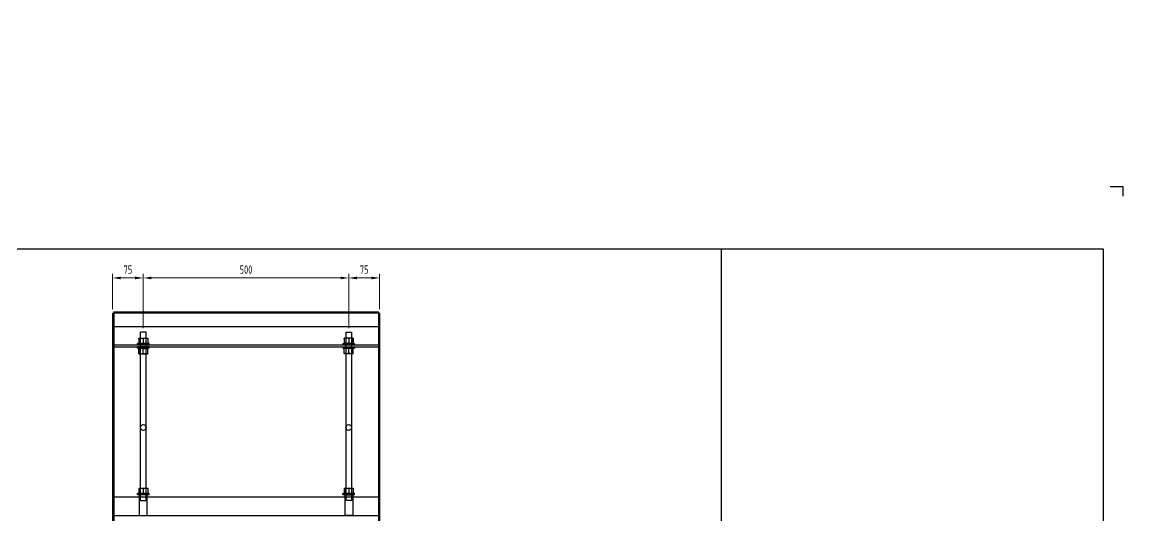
# Model space of a CAD drawing. Header units: millimetres. Extents: x -46397 to 283259, y -8690 to 23983.
# Drawn here: x 209335 to 212079, y -445 to 754 of the extents above; entities that cross this region are included whole.
import ezdxf
from ezdxf import colors
from ezdxf.entities.mleader import LeaderData, LeaderLine
from ezdxf.math import Vec2, Vec3

# ---------------------------------------------------------------- set-up
doc = ezdxf.new("R2010")
doc.units = ezdxf.units.MM
doc.layers.get('Defpoints').update_dxf_attribs({"lineweight": 0})
doc.layers.add('DIM', color=8, linetype='Continuous')
doc.layers.add('Dtext', color=255, linetype='Continuous', lineweight=20)
doc.layers.add('mDƯỜNG CƠ BẢN', color=255, linetype='Continuous', lineweight=25)
doc.styles.add('Chu va so', font='arial.ttf')
doc.styles.add('GHI CHÚ 1', font='isocp_IV25.ttf', dxfattribs={"width": 0.8})
doc.styles.get("Standard").update_dxf_attribs({"font": 'isocp.shx', "width": 0.8})
doc.styles.add('TCVN', font='arial.ttf')
doc.dimstyles.new('1-30SCALE', dxfattribs={"dimtxt": 75, "dimasz": 75, "dimexe": 37.5, "dimexo": 30, "dimgap": 30, "dimtad": 1, "dimtoh": 1, "dimdec": 0, "dimdsep": 46, "dimtxsty": 'GHI CHÚ 1', "dimcen": 0.09, "dimclrd": 256, "dimclre": 256, "dimclrt": 2, "dimadec": 0, "dimazin": 0, "dimtfac": 1, "dimtdec": 0, "dimtofl": 0, "dimtmove": 0, "dimatfit": 3, "dimfxl": 1, "dimlwd": 0, "dimlwe": 0, "dimarcsym": 0})

# ---------------------------------------------------------------- blocks, each defined once
blk = doc.blocks.new('_Dot')
at = {"color": 0, "linetype": 'ByBlock', "lineweight": -2}
blk.add_line((-0.5, 0), (-1, 0), dxfattribs=at)
at = {"color": 0, "linetype": 'ByBlock', "const_width": 0.5}
blk.add_lwpolyline([(-0.25, 0, 1), (0.25, 0, 1)], format="xyb", close=True, dxfattribs=at)
blk = doc.blocks.new('*D1213')
at = {"layer": 'Defpoints', "color": 0, "transparency": 16777216}
for p in [(209628.3, 132.3), (209553.3, 46.6, -1.5), (209628.3, 0.1, -1.5)]:
    blk.add_point(p, dxfattribs=at)
at = {"layer": 'DIM', "linetype": 'Continuous', "lineweight": 0, "transparency": 16777216}
for p, q in [((209553.3, 56.6), (209553.3, 142.3)), ((209628.3, 10.1), (209628.3, 142.3)), ((209573.3, 132.3), (209608.3, 132.3))]:
    blk.add_line(p, q, dxfattribs=at)
at = {"layer": 'DIM', "transparency": 16777216}
for points in [[(209573.3, 135.6), (209573.3, 129), (209553.3, 132.3)], [(209608.3, 135.6), (209608.3, 129), (209628.3, 132.3)]]:
    blk.add_solid(points, dxfattribs=at)
at = {"layer": 'DIM', "color": 2, "transparency": 16777216, "insert": (209590.8, 152.7), "char_height": 20, "attachment_point": 5, "style": 'GHI CHÚ 1'}
blk.add_mtext('75', dxfattribs=at)
blk = doc.blocks.new('*D1214')
at = {"layer": 'Defpoints', "color": 0, "transparency": 16777216}
for p in [(210128.3, 132.3), (209628.3, 0.1, -1.5), (210128.3, 0.1, -1.5)]:
    blk.add_point(p, dxfattribs=at)
at = {"layer": 'DIM', "linetype": 'Continuous', "lineweight": 0, "transparency": 16777216}
for p, q in [((209628.3, 10.1), (209628.3, 142.3)), ((210128.3, 10.1), (210128.3, 142.3)), ((209648.3, 132.3), (210108.3, 132.3))]:
    blk.add_line(p, q, dxfattribs=at)
at = {"layer": 'DIM', "transparency": 16777216}
for points in [[(209648.3, 135.6), (209648.3, 129), (209628.3, 132.3)], [(210108.3, 135.6), (210108.3, 129), (210128.3, 132.3)]]:
    blk.add_solid(points, dxfattribs=at)
at = {"layer": 'DIM', "color": 2, "transparency": 16777216, "insert": (209878.3, 152.7), "char_height": 20, "attachment_point": 5, "style": 'GHI CHÚ 1'}
blk.add_mtext('500', dxfattribs=at)
blk = doc.blocks.new('*D1215')
at = {"layer": 'Defpoints', "color": 0, "transparency": 16777216}
for p in [(210203.3, 132.3), (210203.3, 46.6, -1.5), (210128.3, 0.1, -1.5)]:
    blk.add_point(p, dxfattribs=at)
at = {"layer": 'DIM', "linetype": 'Continuous', "lineweight": 0, "transparency": 16777216}
for p, q in [((210128.3, 10.1), (210128.3, 142.3)), ((210203.3, 56.6), (210203.3, 142.3)), ((210148.3, 132.3), (210183.3, 132.3))]:
    blk.add_line(p, q, dxfattribs=at)
at = {"layer": 'DIM', "transparency": 16777216}
for points in [[(210148.3, 135.6), (210148.3, 129), (210128.3, 132.3)], [(210183.3, 135.6), (210183.3, 129), (210203.3, 132.3)]]:
    blk.add_solid(points, dxfattribs=at)
at = {"layer": 'DIM', "color": 2, "transparency": 16777216, "insert": (210165.8, 152.7), "char_height": 20, "attachment_point": 5, "style": 'GHI CHÚ 1'}
blk.add_mtext('75', dxfattribs=at)
blk = doc.blocks.new('*U1833')
at = {"lineweight": 25, "elevation": -0.1}
blk.add_lwpolyline([(4213, 2915.7), (4246.9, 2915.7), (4246.9, 2889.5)], dxfattribs=at)
at = {"lineweight": 25}
for points in [[(0, 0), (4195.2, 0), (4195.2, 2748.1), (0, 2748.1)], [(0, 0), (3172, 0), (3172, 2748.1), (0, 2748.1)]]:
    blk.add_lwpolyline(points, close=True, dxfattribs=at)
at = {"layer": 'Dtext', "ltscale": 0.1}
for tag, p, height, style in [('REV_3', (3199, 1032.2), 18.3, 'TCVN'), ('FOR_APPROVAL3', (3381.7, 1030.9, -0.2), 21.9, 'TCVN'), ('REV_2', (3199, 964), 18.3, 'TCVN'), ('FOR_APPROVAL2', (3381.7, 962.7, -0.2), 21.9, 'TCVN'), ('REV_1', (3199, 895.8), 18.3, 'TCVN'), ('FOR_APPROVAL1', (3381.7, 894.5, -0.2), 21.9, 'TCVN'), ('REV_0', (3199, 827.5), 18.3, 'TCVN'), ('NGUOI_VE', (3576.4, 826.6, -0.2), 21.9, 'TCVN'), ('NGUOI_KIEM_2', (3770.2, 826.6, -0.2), 21.9, 'TCVN'), ('NGUOI_DUYET', (4004.2, 826.6, -0.2), 21.9, 'TCVN'), ('1.1_A4', (4016, 41.6, -0.2), 21.9, 'Chu va so'), ('A4_A4', (4088.9, 41.6, -0.2), 21.9, 'Chu va so'), ('REV.', (4149, 41.6, -0.2), 21.9, 'Chu va so')]:
    blk.add_attdef(tag, p, '', height=height, dxfattribs=dict(at, style=style))
for tag, p, height, style, width in [('NGAY_REV03', (3245.3, 1030.9, -0.2), 19, 'TCVN', 0.95), ('NGAY_REV02', (3245.3, 962.7, -0.2), 19, 'TCVN', 0.95), ('NGAY_REV01', (3245.3, 894.5, -0.2), 19, 'TCVN', 0.95), ('NGAY_REV0', (3245.3, 826.3, -0.2), 19, 'TCVN', 0.95), ('DWD.NO', (3243.6, 17.8, -0.2), 29.2, 'Chu va so', 0.85)]:
    blk.add_attdef(tag, p, '', height=height, dxfattribs=dict(at, style=style, width=width))
at = {"layer": 'Dtext', "lineweight": 25, "ltscale": 0.1, "style": 'Chu va so'}
for tag, p, height in [('PROJECT_CODE', (3454.9, 343.5), 43.9), ('TITLE1', (3265, 262, -0.2), 29.2), ('TITLE2', (3265, 193.2, -0.2), 29.2), ('TITLE3', (3265, 125, -0.2), 29.2)]:
    blk.add_attdef(tag, p, '', height=height, dxfattribs=at)

msp = doc.modelspace()

# ---------------------------------------------------------------- linework, layer by layer
at = {"extrusion": (0, 1, 0)}
for p, q in [((209553.33, 46.56, -1.5), (209553.33, -1265.44, -1.5)), ((209556.33, 49.56, -1.5), (210200.33, 49.56, -1.5)), ((209556.33, 46.56, -1.5), (209556.33, -1265.44, -1.5)), ((210200.33, 46.56, -1.5), (209556.33, 46.56, -1.5)), ((210200.33, 46.56, -1.5), (210200.33, -1265.44, -1.5)), ((210203.33, 46.56, -1.5), (210203.33, -1265.44, -1.5))]:
    msp.add_line(p, q, dxfattribs=at)
for p, q in [((209553.33, 46.56, -1.5), (209556.33, 46.56, -1.5)), ((209556.33, 49.56, -1.5), (209556.33, 46.56, -1.5)), ((210200.33, 46.56, -1.5), (210200.33, 49.56, -1.5)), ((210203.33, 46.56, -1.5), (210200.33, 46.56, -1.5))]:
    msp.add_line(p, q)
at = {"color": 6, "extrusion": (0, 1, 0)}
for p, q in [((209556.33, 14.56, -1.5), (210200.33, 14.56, -1.5)), ((209635.33, 0.14, -1.5), (209621.33, 0.14, -1.5)), ((209621.33, -409.44, -1.5), (209621.33, 0.14, -1.5)), ((209635.33, -409.44, -1.5), (209635.33, 0.14, -1.5)), ((210121.33, 0.14, -1.5), (210135.33, 0.14, -1.5)), ((210121.33, 0.14, -1.5), (210121.33, -409.44, -1.5)), ((210135.33, 0.14, -1.5), (210135.33, -409.44, -1.5)), ((209628.33, -27.06, -1.5), (209614.03, -27.06, -1.5)), ((209614.03, -30.43, -1.5), (209614.03, -27.06, -1.5)), ((209617.33, -13.86, -1.5), (209622.83, -13.86, -1.5)), ((209617.33, -14.66, -1.5), (209617.33, -26.27, -1.5)), ((209620.99, -27.06, -1.5), (209620.99, -13.86, -1.5)), ((209620.99, -30.43, -1.5), (209620.99, -27.06, -1.5)), ((209622.83, -13.86, -1.5), (209633.83, -13.86, -1.5)), ((209628.33, -14.66, -1.5), (209628.33, -26.27, -1.5)), ((209642.63, -27.06, -1.5), (209628.33, -27.06, -1.5)), ((209633.83, -13.86, -1.5), (209639.33, -13.86, -1.5)), ((209635.66, -27.06, -1.5), (209635.66, -13.86, -1.5)), ((209635.66, -30.43, -1.5), (209635.66, -27.06, -1.5)), ((209639.33, -14.66, -1.5), (209639.33, -26.27, -1.5)), ((209642.63, -30.43, -1.5), (209642.63, -27.06, -1.5)), ((210114.03, -27.06, -1.5), (210128.33, -27.06, -1.5)), ((210114.03, -27.06, -1.5), (210114.03, -30.43, -1.5)), ((210122.83, -13.86, -1.5), (210117.33, -13.86, -1.5)), ((210117.33, -14.66, -1.5), (210117.33, -26.27, -1.5)), ((210121, -13.86, -1.5), (210121, -27.06, -1.5)), ((210121, -27.06, -1.5), (210121, -30.43, -1.5)), ((210133.83, -13.86, -1.5), (210122.83, -13.86, -1.5)), ((210128.33, -14.66, -1.5), (210128.33, -26.27, -1.5)), ((210128.33, -27.06, -1.5), (210142.63, -27.06, -1.5)), ((210139.33, -13.86, -1.5), (210133.83, -13.86, -1.5)), ((210135.66, -13.86, -1.5), (210135.66, -27.06, -1.5)), ((210135.66, -27.06, -1.5), (210135.66, -30.43, -1.5)), ((210139.33, -14.66, -1.5), (210139.33, -26.27, -1.5)), ((210142.63, -27.06, -1.5), (210142.63, -30.43, -1.5)), ((209556.33, -30.44, -1.5), (210200.33, -30.44, -1.5)), ((209556.33, -35.44, -1.5), (210200.33, -35.44, -1.5)), ((209628.33, -30.43, -1.5), (209614.03, -30.43, -1.5)), ((209628.33, -35.43, -1.5), (209614.03, -35.43, -1.5)), ((209614.03, -38.81, -1.5), (209614.03, -35.43, -1.5)), ((209628.33, -38.81, -1.5), (209614.03, -38.81, -1.5)), ((209617.33, -51.21, -1.5), (209617.33, -39.6, -1.5)), ((209617.33, -52.01, -1.5), (209622.83, -52.01, -1.5)), ((209620.99, -38.81, -1.5), (209620.99, -35.43, -1.5)), ((209620.99, -52.01, -1.5), (209620.99, -38.81, -1.5)), ((209622.83, -52.01, -1.5), (209633.83, -52.01, -1.5)), ((209642.63, -30.43, -1.5), (209628.33, -30.43, -1.5)), ((209642.63, -35.43, -1.5), (209628.33, -35.43, -1.5)), ((209642.63, -38.81, -1.5), (209628.33, -38.81, -1.5)), ((209628.33, -51.21, -1.5), (209628.33, -39.6, -1.5)), ((209633.83, -52.01, -1.5), (209639.33, -52.01, -1.5)), ((209635.66, -38.81, -1.5), (209635.66, -35.43, -1.5)), ((209635.66, -52.01, -1.5), (209635.66, -38.81, -1.5)), ((209639.33, -51.21, -1.5), (209639.33, -39.6, -1.5)), ((209642.63, -38.81, -1.5), (209642.63, -35.43, -1.5)), ((210114.03, -30.43, -1.5), (210128.33, -30.43, -1.5)), ((210114.03, -35.43, -1.5), (210128.33, -35.43, -1.5)), ((210114.03, -35.43, -1.5), (210114.03, -38.81, -1.5)), ((210114.03, -38.81, -1.5), (210128.33, -38.81, -1.5)), ((210117.33, -51.21, -1.5), (210117.33, -39.6, -1.5)), ((210122.83, -52.01, -1.5), (210117.33, -52.01, -1.5)), ((210121, -35.43, -1.5), (210121, -38.81, -1.5)), ((210121, -38.81, -1.5), (210121, -52.01, -1.5)), ((210133.83, -52.01, -1.5), (210122.83, -52.01, -1.5)), ((210128.33, -30.43, -1.5), (210142.63, -30.43, -1.5)), ((210128.33, -35.43, -1.5), (210142.63, -35.43, -1.5)), ((210128.33, -38.81, -1.5), (210142.63, -38.81, -1.5)), ((210128.33, -51.21, -1.5), (210128.33, -39.6, -1.5)), ((210139.33, -52.01, -1.5), (210133.83, -52.01, -1.5)), ((210135.66, -35.43, -1.5), (210135.66, -38.81, -1.5)), ((210135.66, -38.81, -1.5), (210135.66, -52.01, -1.5)), ((210139.33, -51.21, -1.5), (210139.33, -39.6, -1.5)), ((210142.63, -35.43, -1.5), (210142.63, -38.81, -1.5)), ((209617.33, -378.86, -1.5), (209622.83, -378.86, -1.5)), ((209617.33, -379.66, -1.5), (209617.33, -391.27, -1.5)), ((209620.99, -392.06, -1.5), (209620.99, -378.86, -1.5)), ((209622.83, -378.86, -1.5), (209633.83, -378.86, -1.5)), ((209628.33, -379.66, -1.5), (209628.33, -391.27, -1.5)), ((209633.83, -378.86, -1.5), (209639.33, -378.86, -1.5)), ((209635.66, -392.06, -1.5), (209635.66, -378.86, -1.5)), ((209639.33, -379.66, -1.5), (209639.33, -391.27, -1.5)), ((210117.33, -378.86, -1.5), (210122.83, -378.86, -1.5)), ((210117.33, -379.66, -1.5), (210117.33, -391.27, -1.5)), ((210121, -392.06, -1.5), (210121, -378.86, -1.5)), ((210122.83, -378.86, -1.5), (210133.83, -378.86, -1.5)), ((210128.33, -379.66, -1.5), (210128.33, -391.27, -1.5)), ((210133.83, -378.86, -1.5), (210139.33, -378.86, -1.5)), ((210135.66, -392.06, -1.5), (210135.66, -378.86, -1.5)), ((210139.33, -379.66, -1.5), (210139.33, -391.27, -1.5)), ((209556.33, -400.44, -1.5), (210200.33, -400.44, -1.5)), ((209628.33, -392.06, -1.5), (209614.03, -392.06, -1.5)), ((209614.03, -395.44, -1.5), (209614.03, -392.06, -1.5)), ((209628.33, -395.44, -1.5), (209614.03, -395.44, -1.5)), ((209637.83, -395.44, -1.5), (209618.83, -395.44, -1.5)), ((209618.83, -445.44, -1.5), (209618.83, -395.44, -1.5)), ((209620.99, -395.44, -1.5), (209620.99, -392.06, -1.5)), ((209621.33, -409.44, -1.5), (209635.33, -409.44, -1.5)), ((209642.63, -392.06, -1.5), (209628.33, -392.06, -1.5)), ((209642.63, -395.44, -1.5), (209628.33, -395.44, -1.5)), ((209635.66, -395.44, -1.5), (209635.66, -392.06, -1.5)), ((209637.83, -445.44, -1.5), (209637.83, -395.44, -1.5)), ((209642.63, -395.44, -1.5), (209642.63, -392.06, -1.5)), ((210128.33, -392.06, -1.5), (210114.03, -392.06, -1.5)), ((210114.03, -395.44, -1.5), (210114.03, -392.06, -1.5)), ((210128.33, -395.44, -1.5), (210114.03, -395.44, -1.5)), ((210118.83, -395.44, -1.5), (210137.83, -395.44, -1.5)), ((210118.83, -395.44, -1.5), (210118.83, -445.44, -1.5)), ((210121, -395.44, -1.5), (210121, -392.06, -1.5)), ((210135.33, -409.44, -1.5), (210121.33, -409.44, -1.5)), ((210142.63, -392.06, -1.5), (210128.33, -392.06, -1.5)), ((210142.63, -395.44, -1.5), (210128.33, -395.44, -1.5)), ((210135.66, -395.44, -1.5), (210135.66, -392.06, -1.5)), ((210137.83, -395.44, -1.5), (210137.83, -445.44, -1.5)), ((210142.63, -395.44, -1.5), (210142.63, -392.06, -1.5)), ((209556.33, -445.44, -1.5), (210200.33, -445.44, -1.5)), ((209618.83, -445.44, -1.5), (209637.83, -445.44, -1.5)), ((210137.83, -445.44, -1.5), (210118.83, -445.44, -1.5))]:
    msp.add_line(p, q, dxfattribs=at)
at = {"color": 6}
for points, weights in [([(209617.33, -14.66, -1.5), (209620.27, -13.86, -1.5), (209622.83, -13.86, -1.5)], [1.00007075032, 1.03799156647, 1]), ([(209617.33, -13.86, -1.5), (209617.33, -13.86, -1.5), (209617.33, -14.66, -1.5)], [1, 1.03799156647, 1.00007075032]), ([(209617.33, -26.27, -1.5), (209620.27, -27.06, -1.5), (209622.83, -27.06, -1.5)], [1.00007075032, 1.03799156647, 1]), ([(209617.33, -27.06, -1.5), (209617.33, -27.06, -1.5), (209617.33, -26.27, -1.5)], [1, 1.03799156647, 1.00007075032]), ([(209622.83, -13.86, -1.5), (209625.38, -13.86, -1.5), (209628.33, -14.66, -1.5)], [1, 1.03799156647, 1.00007075032]), ([(209622.83, -27.06, -1.5), (209625.38, -27.06, -1.5), (209628.33, -26.27, -1.5)], [1, 1.03799156647, 1.00007075032]), ([(209628.33, -14.66, -1.5), (209631.27, -13.86, -1.5), (209633.83, -13.86, -1.5)], [1.00007075032, 1.03799156647, 1]), ([(209628.33, -26.27, -1.5), (209631.27, -27.06, -1.5), (209633.83, -27.06, -1.5)], [1.00007075032, 1.03799156647, 1]), ([(209633.83, -13.86, -1.5), (209636.38, -13.86, -1.5), (209639.33, -14.66, -1.5)], [1, 1.03799156647, 1.00007075032]), ([(209633.83, -27.06, -1.5), (209636.38, -27.06, -1.5), (209639.33, -26.27, -1.5)], [1, 1.03799156647, 1.00007075032]), ([(209639.33, -14.66, -1.5), (209639.33, -13.86, -1.5), (209639.33, -13.86, -1.5)], [1.00007075032, 1.03799156647, 1]), ([(209639.33, -26.27, -1.5), (209639.33, -27.06, -1.5), (209639.33, -27.06, -1.5)], [1.00007075032, 1.03799156647, 1]), ([(210122.83, -13.86, -1.5), (210120.28, -13.86, -1.5), (210117.33, -14.66, -1.5)], [1, 1.03799156647, 1.00007075032]), ([(210117.33, -14.66, -1.5), (210117.33, -13.86, -1.5), (210117.33, -13.86, -1.5)], [1.00007075032, 1.03799156647, 1]), ([(210122.83, -27.06, -1.5), (210120.28, -27.06, -1.5), (210117.33, -26.27, -1.5)], [1, 1.03799156647, 1.00007075032]), ([(210117.33, -26.27, -1.5), (210117.33, -27.06, -1.5), (210117.33, -27.06, -1.5)], [1.00007075032, 1.03799156647, 1]), ([(210128.33, -14.66, -1.5), (210125.38, -13.86, -1.5), (210122.83, -13.86, -1.5)], [1.00007075032, 1.03799156647, 1]), ([(210128.33, -26.27, -1.5), (210125.38, -27.06, -1.5), (210122.83, -27.06, -1.5)], [1.00007075032, 1.03799156647, 1]), ([(210133.83, -13.86, -1.5), (210131.28, -13.86, -1.5), (210128.33, -14.66, -1.5)], [1, 1.03799156647, 1.00007075032]), ([(210133.83, -27.06, -1.5), (210131.28, -27.06, -1.5), (210128.33, -26.27, -1.5)], [1, 1.03799156647, 1.00007075032]), ([(210139.33, -14.66, -1.5), (210136.38, -13.86, -1.5), (210133.83, -13.86, -1.5)], [1.00007075032, 1.03799156647, 1]), ([(210139.33, -26.27, -1.5), (210136.38, -27.06, -1.5), (210133.83, -27.06, -1.5)], [1.00007075032, 1.03799156647, 1]), ([(210139.33, -13.86, -1.5), (210139.33, -13.86, -1.5), (210139.33, -14.66, -1.5)], [1, 1.03799156647, 1.00007075032]), ([(210139.33, -27.06, -1.5), (210139.33, -27.06, -1.5), (210139.33, -26.27, -1.5)], [1, 1.03799156647, 1.00007075032]), ([(209617.33, -39.6, -1.5), (209620.27, -38.81, -1.5), (209622.83, -38.81, -1.5)], [1.00007075032, 1.03799156647, 1]), ([(209617.33, -38.81, -1.5), (209617.33, -38.81, -1.5), (209617.33, -39.6, -1.5)], [1, 1.03799156647, 1.00007075032]), ([(209617.33, -51.21, -1.5), (209620.27, -52.01, -1.5), (209622.83, -52.01, -1.5)], [1.00007075032, 1.03799156647, 1]), ([(209617.33, -52.01, -1.5), (209617.33, -52.01, -1.5), (209617.33, -51.21, -1.5)], [1, 1.03799156647, 1.00007075032]), ([(209622.83, -38.81, -1.5), (209625.38, -38.81, -1.5), (209628.33, -39.6, -1.5)], [1, 1.03799156647, 1.00007075032]), ([(209622.83, -52.01, -1.5), (209625.38, -52.01, -1.5), (209628.33, -51.21, -1.5)], [1, 1.03799156647, 1.00007075032]), ([(209628.33, -39.6, -1.5), (209631.27, -38.81, -1.5), (209633.83, -38.81, -1.5)], [1.00007075032, 1.03799156647, 1]), ([(209628.33, -51.21, -1.5), (209631.27, -52.01, -1.5), (209633.83, -52.01, -1.5)], [1.00007075032, 1.03799156647, 1]), ([(209633.83, -38.81, -1.5), (209636.38, -38.81, -1.5), (209639.33, -39.6, -1.5)], [1, 1.03799156647, 1.00007075032]), ([(209633.83, -52.01, -1.5), (209636.38, -52.01, -1.5), (209639.33, -51.21, -1.5)], [1, 1.03799156647, 1.00007075032]), ([(209639.33, -39.6, -1.5), (209639.33, -38.81, -1.5), (209639.33, -38.81, -1.5)], [1.00007075032, 1.03799156647, 1]), ([(209639.33, -51.21, -1.5), (209639.33, -52.01, -1.5), (209639.33, -52.01, -1.5)], [1.00007075032, 1.03799156647, 1]), ([(210122.83, -38.81, -1.5), (210120.28, -38.81, -1.5), (210117.33, -39.6, -1.5)], [1, 1.03799156647, 1.00007075032]), ([(210117.33, -39.6, -1.5), (210117.33, -38.81, -1.5), (210117.33, -38.81, -1.5)], [1.00007075032, 1.03799156647, 1]), ([(210122.83, -52.01, -1.5), (210120.28, -52.01, -1.5), (210117.33, -51.21, -1.5)], [1, 1.03799156647, 1.00007075032]), ([(210117.33, -51.21, -1.5), (210117.33, -52.01, -1.5), (210117.33, -52.01, -1.5)], [1.00007075032, 1.03799156647, 1]), ([(210128.33, -39.6, -1.5), (210125.38, -38.81, -1.5), (210122.83, -38.81, -1.5)], [1.00007075032, 1.03799156647, 1]), ([(210128.33, -51.21, -1.5), (210125.38, -52.01, -1.5), (210122.83, -52.01, -1.5)], [1.00007075032, 1.03799156647, 1]), ([(210133.83, -38.81, -1.5), (210131.28, -38.81, -1.5), (210128.33, -39.6, -1.5)], [1, 1.03799156647, 1.00007075032]), ([(210133.83, -52.01, -1.5), (210131.28, -52.01, -1.5), (210128.33, -51.21, -1.5)], [1, 1.03799156647, 1.00007075032]), ([(210139.33, -39.6, -1.5), (210136.38, -38.81, -1.5), (210133.83, -38.81, -1.5)], [1.00007075032, 1.03799156647, 1]), ([(210139.33, -51.21, -1.5), (210136.38, -52.01, -1.5), (210133.83, -52.01, -1.5)], [1.00007075032, 1.03799156647, 1]), ([(210139.33, -38.81, -1.5), (210139.33, -38.81, -1.5), (210139.33, -39.6, -1.5)], [1, 1.03799156647, 1.00007075032]), ([(210139.33, -52.01, -1.5), (210139.33, -52.01, -1.5), (210139.33, -51.21, -1.5)], [1, 1.03799156647, 1.00007075032]), ([(209617.33, -379.66, -1.5), (209620.27, -378.86, -1.5), (209622.83, -378.86, -1.5)], [1.00007075032, 1.03799156647, 1]), ([(209617.33, -378.86, -1.5), (209617.33, -378.86, -1.5), (209617.33, -379.66, -1.5)], [1, 1.03799156647, 1.00007075032]), ([(209622.83, -378.86, -1.5), (209625.38, -378.86, -1.5), (209628.33, -379.66, -1.5)], [1, 1.03799156647, 1.00007075032]), ([(209628.33, -379.66, -1.5), (209631.27, -378.86, -1.5), (209633.83, -378.86, -1.5)], [1.00007075032, 1.03799156647, 1]), ([(209633.83, -378.86, -1.5), (209636.38, -378.86, -1.5), (209639.33, -379.66, -1.5)], [1, 1.03799156647, 1.00007075032]), ([(209639.33, -379.66, -1.5), (209639.33, -378.86, -1.5), (209639.33, -378.86, -1.5)], [1.00007075032, 1.03799156647, 1]), ([(210117.33, -379.66, -1.5), (210120.28, -378.86, -1.5), (210122.83, -378.86, -1.5)], [1.00007075032, 1.03799156647, 1]), ([(210117.33, -378.86, -1.5), (210117.33, -378.86, -1.5), (210117.33, -379.66, -1.5)], [1, 1.03799156647, 1.00007075032]), ([(210122.83, -378.86, -1.5), (210125.38, -378.86, -1.5), (210128.33, -379.66, -1.5)], [1, 1.03799156647, 1.00007075032]), ([(210128.33, -379.66, -1.5), (210131.28, -378.86, -1.5), (210133.83, -378.86, -1.5)], [1.00007075032, 1.03799156647, 1]), ([(210133.83, -378.86, -1.5), (210136.38, -378.86, -1.5), (210139.33, -379.66, -1.5)], [1, 1.03799156647, 1.00007075032]), ([(210139.33, -379.66, -1.5), (210139.33, -378.86, -1.5), (210139.33, -378.86, -1.5)], [1.00007075032, 1.03799156647, 1]), ([(209617.33, -391.27, -1.5), (209620.27, -392.06, -1.5), (209622.83, -392.06, -1.5)], [1.00007075032, 1.03799156647, 1]), ([(209617.33, -392.06, -1.5), (209617.33, -392.06, -1.5), (209617.33, -391.27, -1.5)], [1, 1.03799156647, 1.00007075032]), ([(209622.83, -392.06, -1.5), (209625.38, -392.06, -1.5), (209628.33, -391.27, -1.5)], [1, 1.03799156647, 1.00007075032]), ([(209628.33, -391.27, -1.5), (209631.27, -392.06, -1.5), (209633.83, -392.06, -1.5)], [1.00007075032, 1.03799156647, 1]), ([(209633.83, -392.06, -1.5), (209636.38, -392.06, -1.5), (209639.33, -391.27, -1.5)], [1, 1.03799156647, 1.00007075032]), ([(209639.33, -391.27, -1.5), (209639.33, -392.06, -1.5), (209639.33, -392.06, -1.5)], [1.00007075032, 1.03799156647, 1]), ([(210117.33, -391.27, -1.5), (210120.28, -392.06, -1.5), (210122.83, -392.06, -1.5)], [1.00007075032, 1.03799156647, 1]), ([(210117.33, -392.06, -1.5), (210117.33, -392.06, -1.5), (210117.33, -391.27, -1.5)], [1, 1.03799156647, 1.00007075032]), ([(210122.83, -392.06, -1.5), (210125.38, -392.06, -1.5), (210128.33, -391.27, -1.5)], [1, 1.03799156647, 1.00007075032]), ([(210128.33, -391.27, -1.5), (210131.28, -392.06, -1.5), (210133.83, -392.06, -1.5)], [1.00007075032, 1.03799156647, 1]), ([(210133.83, -392.06, -1.5), (210136.38, -392.06, -1.5), (210139.33, -391.27, -1.5)], [1, 1.03799156647, 1.00007075032]), ([(210139.33, -391.27, -1.5), (210139.33, -392.06, -1.5), (210139.33, -392.06, -1.5)], [1.00007075032, 1.03799156647, 1])]:
    msp.add_rational_spline(points, weights, degree=2, dxfattribs=at)
at = {"layer": 'mDƯỜNG CƠ BẢN', "color": 3}
for centre in [(209628.33, -231.44, -1.5), (210128.33, -231.44, -1.5)]:
    msp.add_circle(centre, 7, dxfattribs=at)

# ---------------------------------------------------------------- dimensions: what is measured, and where the dimension line sits
at = {"layer": 'DIM'}
for base, p1, p2, picture, middle in [((209628.33, 132.29), (209553.33, 46.56, -1.5), (209628.33, 0.14, -1.5), '*D1213', (209590.83, 152.68)), ((210128.33, 132.29), (209628.33, 0.14, -1.5), (210128.33, 0.14, -1.5), '*D1214', (209878.33, 152.68)), ((210203.33, 132.29), (210128.33, 0.14, -1.5), (210203.33, 46.56, -1.5), '*D1215', (210165.83, 152.68))]:
    dim = msp.add_linear_dim(base=base, p1=p1, p2=p2, dimstyle='1-30SCALE', override={"dimtxt": 20, "dimasz": 20, "dimexe": 10, "dimexo": 10, "dimgap": 10, "dimtmove": 1}, dxfattribs=at)
    dim.commit()
    dim.dimension.update_dxf_attribs({"geometry": picture, "text_midpoint": middle})

# ---------------------------------------------------------------- leaders
at = {"color": 3, "ltscale": 5}
ml = msp.add_multileader_mtext('Standard', dxfattribs=at)
ml.set_content('{\\fArial|b0|i0|c0|p34;Khoan lỗ %%C10 cho cùm ống DN200 (theo thực tế)}', color=3)
ml.set_leader_properties(lineweight=9)
ml.set_arrow_properties(name='DOT')
ml.build(insert=Vec2(0, 0))
ml.multileader.update_dxf_attribs({"has_dogleg": 0, "text_left_attachment_type": 5, "text_right_attachment_type": 6, "dogleg_length": 0.1, "arrow_head_size": 17.4, "scale": 300})
ctx = ml.context
ctx.base_point, ctx.scale, ctx.char_height, ctx.arrow_head_size, ctx.landing_gap_size, ctx.plane_origin = Vec3(148509.96, 665.28), 300, 24, 17.4, 18, Vec3(149312.43, -378.76)
ctx.left_attachment, ctx.right_attachment = 5, 6
notes = []
notes.append((ctx, [(0, (1, 1, 0), (148878.33, 716.29), (-1, 0), 30, [(0, [(149054.42, 441.35)], 0, [])])]))
ctx.mtext.insert, ctx.mtext.width, ctx.mtext.flow_direction = Vec3(148527.96, 747.35), 309.9931, 5
ml = msp.add_multileader_mtext('Standard', dxfattribs=at)
ml.set_content('{\\fArial|b0|i0|c0|p34;Khoan lỗ %%C10 cho cùm ống DN100 (theo thực tế)}', color=3)
ml.set_leader_properties(lineweight=9)
ml.set_arrow_properties(name='DOT')
ml.build(insert=Vec2(0, 0))
ml.multileader.update_dxf_attribs({"has_dogleg": 0, "text_left_attachment_type": 5, "text_right_attachment_type": 6, "dogleg_length": 0.1, "arrow_head_size": 17.4, "scale": 300})
ctx = ml.context
ctx.base_point, ctx.scale, ctx.char_height, ctx.arrow_head_size, ctx.landing_gap_size, ctx.plane_origin = Vec3(149602.55, 578.05), 300, 24, 17.4, 18, Vec3(149253.66, -389.59)
ctx.left_attachment, ctx.right_attachment = 5, 6
notes.append((ctx, [(0, (1, 1, 0), (149572.55, 578.05), (1, 0), 30, [(0, [(149511.66, 430.53)], 0, [])])]))
ctx.mtext.insert, ctx.mtext.width, ctx.mtext.flow_direction = Vec3(149620.55, 660.13), 306.4046, 5
for ctx, leaders in notes:
    for number, flags, end, landing, length, lines in leaders:
        leader = LeaderData()
        leader.index, (leader.has_last_leader_line, leader.has_dogleg_vector, leader.attachment_direction) = number, flags
        leader.last_leader_point, leader.dogleg_vector, leader.dogleg_length = Vec3(end), Vec3(landing), length
        for number, points, colour, breaks in lines:
            line = LeaderLine()
            line.index, line.vertices, line.color, line.breaks = number, Vec3.list(points), colors.encode_raw_color(colour), breaks
            leader.lines.append(line)
        ctx.leaders.append(leader)

# ---------------------------------------------------------------- next in the draw order: block references
at = {"xscale": 0.9084576280678549, "yscale": 0.9084576280678549, "zscale": 0.9084576280678549}
msp.add_blockref('*U1833', (208153.65, -2293.81, -0.15), dxfattribs=at)

doc.saveas('drawing.dxf')
